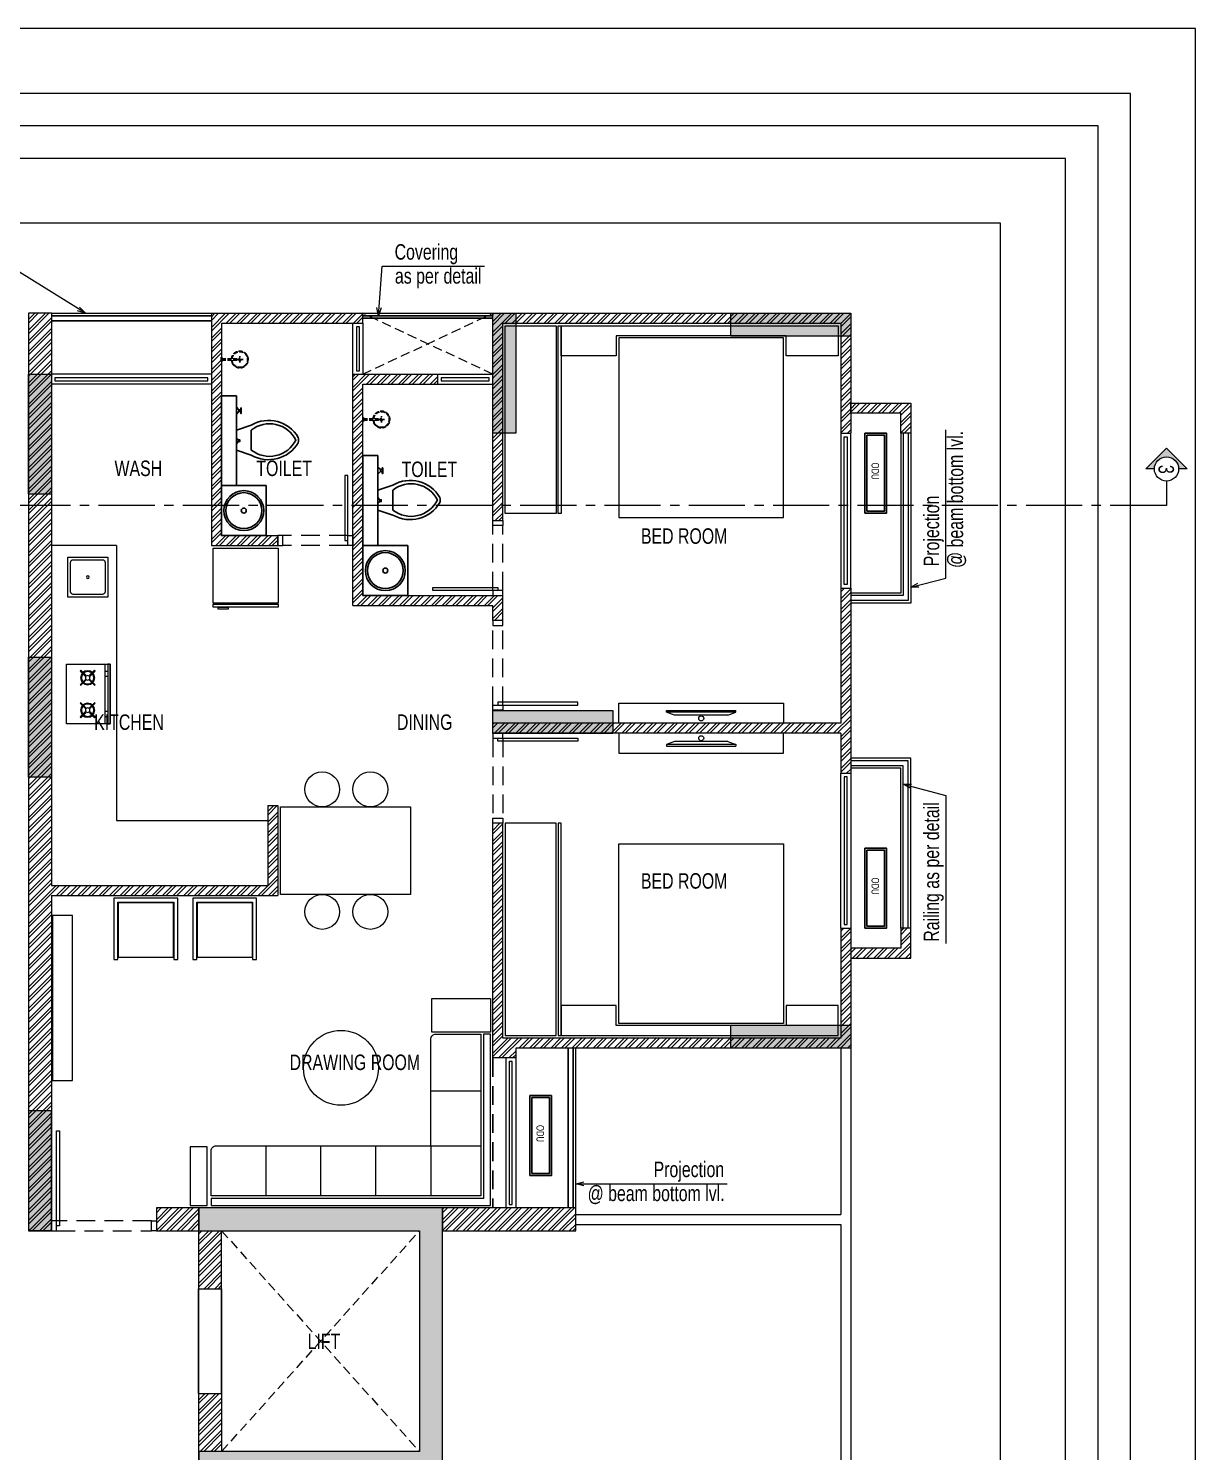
# Model space of a CAD drawing. Header units: inches. Extents: x 822859 to 1009930, y 496782 to 576896.
# Drawn here: x 875783 to 887462, y 551813 to 566054 of the extents above; entities that cross this region are included whole.
import ezdxf
from ezdxf.enums import TextEntityAlignment as Align

# ---------------------------------------------------------------- set-up
doc = ezdxf.new("R2010")
doc.units = ezdxf.units.IN
doc.header["$LTSCALE"] = 750
doc.header["$MEASUREMENT"] = 0
for name, pattern in [('CENTER', [2, 1.25, -0.25, 0.25, -0.25]), ('CENTER2', [1.125, 0.75, -0.125, 0.125, -0.125]), ('HIDDEN', [0.375, 0.25, -0.125]), ('HIDDEN2', [0.1875, 0.125, -0.0625])]:
    doc.linetypes.add(name, pattern=pattern)
for name, color, linetype, lineweight in [('COLUMN', 5, 'Continuous', 13), ('d-fur', 250, 'Continuous', 9), ('DOOR-MSA', 8, 'Continuous', 13), ('DOTTED LINE-MSA', 8, 'HIDDEN2', 13), ('ELE-01-MSA', 8, 'Continuous', 18), ('ELE-03-MSA', 145, 'Continuous', 18), ('ELE-04-MSA', 139, 'Continuous', 15), ('FURNITURE-MSA', 251, 'Continuous', 5), ('SECTION LINE', 14, 'CENTER', 9), ('TEXT DETAIL-MSA', 8, 'Continuous', 13), ('TEXT ROOM NAME-MSA', 8, 'Continuous', 13), ('WALL HATCH-MSA', 251, 'Continuous', 9), ('WALL-MSA', 11, 'Continuous', 18), ('WINDOW-MSA', 8, 'Continuous', 13)]:
    doc.layers.add(name, color=color, linetype=linetype, lineweight=lineweight)
for name, color, linetype in [('ELE-02-MSA', 8, 'Continuous'), ('P.FIXTURE', 8, 'Continuous'), ('R.C.C HATCH-MSA', 250, 'Continuous')]:
    doc.layers.add(name, color=color, linetype=linetype)
doc.styles.add('125', font='swisscl.ttf', dxfattribs={"height": 125})
doc.styles.add('ARIAL', font='ARIALN.TTF', dxfattribs={"height": 360})
doc.styles.add('Arial Narrow', font='swisscl.ttf', dxfattribs={"height": 150})
doc.styles.add('Arial-Reg', font='swisscl.ttf', dxfattribs={"height": 155})
doc.styles.add('MtXpl_Swis721_LtCn_B', font='swisscl.ttf')
doc.dimstyles.new('100 K.T', dxfattribs={"dimtxt": 360, "dimasz": 80, "dimexe": 0.18, "dimexo": 0.0625, "dimgap": 1, "dimtad": 1, "dimdec": 0, "dimzin": 0, "dimdsep": 46, "dimtxsty": 'ARIAL', "dimblk": 'DOT', "dimcen": 0.09, "dimse1": 1, "dimse2": 1, "dimclrd": 50, "dimclrt": 256, "dimadec": 0, "dimazin": 0, "dimtfac": 1, "dimtdec": 0, "dimtofl": 0, "dimtmove": 1, "dimatfit": 0, "dimfxl": 1, "dimtolj": 1, "dimtzin": 0, "dimlwd": -1, "dimarcsym": 0})
pattern_1 = [(45, (36976.4, 0), (-53.0330086, 53.0330086), []), (45, (37011.755, 0), (-53.0330086, 53.0330086), [])]

# ---------------------------------------------------------------- blocks, each defined once
blk = doc.blocks.new('A$C16cd5f5f')
at = {"layer": 'WINDOW-MSA', "ltscale": 5000}
for points in [[(50, 50), (50, 850), (80, 850), (80, 50)], [(0, 0), (50, 0), (50, 100), (0, 100)], [(900, 0), (850, 0), (850, 100), (900, 100)]]:
    blk.add_lwpolyline(points, close=True, dxfattribs=at)
at = {"layer": 'WINDOW-MSA', "linetype": 'HIDDEN', "elevation": 0}
blk.add_lwpolyline([(50, 100), (850, 100)], dxfattribs=at)
at = {"layer": 'WINDOW-MSA', "linetype": 'HIDDEN'}
blk.add_lwpolyline([(50, 0), (850, 0)], dxfattribs=at)
blk = doc.blocks.new('A$Ca69f7aba')
at = {"layer": 'WINDOW-MSA', "ltscale": 5000}
for points in [[(-750, 0), (-700, 0), (-700, -100), (-750, -100)], [(0, 0), (-50, 0), (-50, -100), (0, -100)], [(-50, -50), (-50, -700), (-80, -700), (-80, -50)]]:
    blk.add_lwpolyline(points, close=True, dxfattribs=at)
at = {"layer": 'WINDOW-MSA', "linetype": 'HIDDEN'}
blk.add_lwpolyline([(-50, 0), (-700, 0)], dxfattribs=at)
at = {"layer": 'WINDOW-MSA', "linetype": 'HIDDEN', "elevation": 0}
blk.add_lwpolyline([(-50, -100), (-700, -100)], dxfattribs=at)
blk = doc.blocks.new('A$C0454f6c0')
at = {"layer": 'WINDOW-MSA', "ltscale": 5000}
for points in [[(0, 1050), (0, 1000), (-100, 1000), (-100, 1050)], [(0, 0), (0, 50), (-100, 50), (-100, 0)]]:
    blk.add_lwpolyline(points, close=True, dxfattribs=at)
at = {"layer": 'WINDOW-MSA', "linetype": 'HIDDEN'}
for points in [[(-100, 1000), (-100, 50)], [(0, 50), (0, 1000)]]:
    blk.add_lwpolyline(points, dxfattribs=at)
at = {"layer": 'WINDOW-MSA', "ltscale": 5000, "elevation": 0}
blk.add_lwpolyline([(-50, 50), (-1000, 50), (-1000, 80), (-50, 80)], close=True, dxfattribs=at)
blk = doc.blocks.new('A$Cbea8c011')
at = {"layer": 'ELE-02-MSA', "elevation": 0}
for points in [[(400, -108), (-400, -108), (-400, 108), (400, 108)], [(380, -88), (-380, -88), (-380, 88), (380, 88)]]:
    blk.add_lwpolyline(points, close=True, dxfattribs=at)
at = {"layer": 'TEXT DETAIL-MSA', "style": 'Arial Narrow'}
blk.add_text('ODU', height=75, dxfattribs=at).set_placement((-106, -42, 0))
blk = doc.blocks.new('SHOWE')
at = {"linetype": 'HIDDEN', "ltscale": 0.2}
for p, q in [((3964261, -1171718), (3964261, -1171675)), ((3964261, -1171675), (3964263, -1171675)), ((3964264, -1171676), (3964264, -1171716)), ((3964269, -1171681), (3964269, -1171696)), ((3964269, -1171689), (3964438, -1171689)), ((3964269, -1171712), (3964269, -1171696)), ((3964269, -1171704), (3964438, -1171704)), ((3964479, -1171696), (3964416, -1171696)), ((3964447, -1171665), (3964447, -1171728)), ((3964261, -1171718), (3964263, -1171718))]:
    blk.add_line(p, q, dxfattribs=at)
for radius in [12.5, 10.6]:
    blk.add_circle((3964447, -1171696), radius, dxfattribs=at)
for centre, radius, start, end in [((3964262, -1171676), 1.76, 358.0282, 62.0821), ((3964260, -1171685), 10.1, 28.3436, 64.2104), ((3964447, -1171696), 84.1, 185.2383, 174.7617), ((3964447, -1171696), 81.4, 185.4105, 174.5895), ((3964447, -1171696), 78, 185.6496, 174.3504), ((3964262, -1171716), 1.76, 297.9179, 1.9718), ((3964260, -1171707), 10.1, 295.7896, 331.6564)]:
    blk.add_arc(centre, radius, start, end, dxfattribs=at)
blk = doc.blocks.new('t4tgg34')
for points in [[(375405, -62759), (375391, -62745), (375391, -62738), (375371, -62738), (375371, -62720), (375391, -62720), (375391, -62713), (375405, -62699), (375405, -62635), (375255, -62585, 0.412342), (374785, -62709, 0.132891), (374785, -62761, 0.412336), (375255, -62885), (375405, -62835)], [(375255, -62835, -0.475238), (374809, -62735, -0.475243), (375255, -62635)]]:
    blk.add_lwpolyline(points, format="xyb", close=True)
blk.add_lwpolyline([(375255, -62835), (375255, -62635, 0.475243), (374809, -62735, 0.475238), (375255, -62835, 0.489246)], format="xyb")
blk.add_lwpolyline([(375405, -62635), (375405, -62699), (375391, -62713), (375391, -62720), (375371, -62720), (375371, -62738), (375391, -62738), (375391, -62745), (375405, -62759), (375405, -62699), (375405, -62835)])
blk = doc.blocks.new('9')
at = {"linetype": 'Continuous'}
for p, q in [((709870, -390415), (709870, -390434)), ((709876, -390434), (709870, -390434)), ((709876, -390415), (709876, -390434))]:
    blk.add_line(p, q, dxfattribs=at)
for points in [[(709876, -390396), (709876, -390377), (709870, -390377), (709870, -390396)], [(709895, -390396), (709920, -390370), (709920, -390440), (709895, -390415)]]:
    blk.add_lwpolyline(points, dxfattribs=at)
blk.add_lwpolyline([(709895, -390415), (709870, -390415), (709870, -390396), (709895, -390396)], close=True, dxfattribs=at)
blk = doc.blocks.new('BLOCK-G & H TYPICAL COLOUMN')
at = {"layer": 'R.C.C HATCH-MSA'}
h = blk.add_hatch(color=256, dxfattribs=at)
h.dxf.hatch_style = 1
h.paths.add_polyline_path([(172697.62, -104207.75), (172688.57, -104207.75), (172688.57, -104255), (172697.62, -104255)])
h.paths.add_polyline_path([(172327.12, -104207.75), (172336.18, -104207.75), (172336.18, -104255), (172327.12, -104255)])
h.paths.add_polyline_path([(172819.88, -104207.75), (172819.88, -104216.81), (172867.12, -104216.81), (172867.12, -104207.75)])
h.paths.add_polyline_path([(172204.87, -104207.75), (172204.87, -104216.81), (172157.62, -104216.81), (172157.62, -104207.75)])
h.paths.add_polyline_path([(172561.18, -104240.06), (172552.12, -104240.06), (172552.12, -104287.31), (172561.18, -104287.31)])
h.paths.add_polyline_path([(172463.57, -104240.06), (172472.62, -104240.06), (172472.62, -104287.31), (172463.57, -104287.31)])
h.paths.add_polyline_path([(172177.87, -104422.2), (172177.87, -104431.25), (172130.62, -104431.25), (172130.62, -104422.2)])
h.paths.add_polyline_path([(172894.12, -104422.2), (172894.12, -104431.25), (172846.88, -104431.25), (172846.88, -104422.2)])
h.paths.add_polyline_path([(172336.12, -104486.75), (172336.12, -104495.81), (172288.87, -104495.81), (172288.87, -104486.75)])
h.paths.add_polyline_path([(172202.62, -104543.75), (172202.62, -104552.81), (172155.37, -104552.81), (172155.37, -104543.75)])
h.paths.add_polyline_path([(172822.13, -104543.75), (172822.13, -104552.81), (172869.37, -104552.81), (172869.37, -104543.75)])
h.paths.add_polyline_path([(172516.9, -104495.81), (172507.85, -104495.81), (172507.85, -104448.56), (172516.9, -104448.56)])
h.paths.add_polyline_path([(172697.62, -104104.25), (172688.57, -104104.25), (172688.57, -104057.01), (172697.62, -104057.01)])
h.paths.add_polyline_path([(172327.12, -104104.25), (172336.18, -104104.25), (172336.18, -104057.01), (172327.12, -104057.01)])
h.paths.add_polyline_path([(172819.88, -104104.25), (172819.88, -104095.2), (172867.12, -104095.2), (172867.12, -104104.25)])
h.paths.add_polyline_path([(172204.87, -104104.25), (172204.87, -104095.2), (172157.62, -104095.2), (172157.62, -104104.25)])
h.paths.add_polyline_path([(172561.18, -104071.94), (172552.12, -104071.94), (172552.12, -104024.7), (172561.18, -104024.7)])
h.paths.add_polyline_path([(172463.57, -104071.94), (172472.62, -104071.94), (172472.62, -104024.7), (172463.57, -104024.7)])
h.paths.add_polyline_path([(172177.87, -103889.81), (172177.87, -103880.75), (172130.62, -103880.75), (172130.62, -103889.81)])
h.paths.add_polyline_path([(172894.12, -103889.81), (172894.12, -103880.75), (172846.88, -103880.75), (172846.88, -103889.81)])
h.paths.add_polyline_path([(172336.12, -103825.25), (172336.12, -103816.2), (172288.87, -103816.2), (172288.87, -103825.25)])
h.paths.add_polyline_path([(172202.62, -103768.25), (172202.62, -103759.2), (172155.37, -103759.2), (172155.37, -103768.25)])
h.paths.add_polyline_path([(172822.13, -103768.25), (172822.13, -103759.2), (172869.37, -103759.2), (172869.37, -103768.25)])
h.paths.add_polyline_path([(172516.9, -103816.2), (172507.85, -103816.2), (172507.85, -103863.44), (172516.9, -103863.44)])
h.paths.add_polyline_path([(172548.37, -103699.31), (172548.37, -103690.25), (172595.62, -103690.25), (172595.62, -103699.31)])
h.paths.add_polyline_path([(172476.37, -103699.31), (172476.37, -103690.25), (172429.13, -103690.25), (172429.13, -103699.31)])
h.paths.add_polyline_path([(172726.82, -103612.31), (172726.82, -103603.25), (172774.06, -103603.25), (172774.06, -103612.31)])
h.paths.add_polyline_path([(172297.93, -103612.31), (172297.93, -103603.25), (172250.69, -103603.25), (172250.69, -103612.31)])
h.paths.add_polyline_path([(172920.37, -103523.81), (172920.37, -103514.75), (172857.56, -103514.75), (172857.56, -103523.81)])
h.paths.add_polyline_path([(172104.37, -103523.81), (172104.37, -103514.75), (172167.19, -103514.75), (172167.19, -103523.81)])
h.paths.add_polyline_path([(172476.37, -103492.94), (172467.32, -103492.94), (172467.32, -103445.7), (172476.37, -103445.7)])
h.paths.add_polyline_path([(172548.37, -103492.94), (172557.43, -103492.94), (172557.43, -103445.7), (172548.37, -103445.7)])
h.paths.add_polyline_path([(172663.43, -103454.75), (172759.5, -103454.75), (172759.5, -103349.7), (172663.43, -103349.7), (172663.43, -103358.75), (172750.44, -103358.75), (172750.44, -103445.7), (172663.43, -103445.7)])
h.paths.add_polyline_path([(172361.32, -103454.75), (172265.25, -103454.75), (172265.25, -103349.7), (172361.32, -103349.7), (172361.32, -103358.75), (172274.31, -103358.75), (172274.31, -103445.7), (172361.32, -103445.7)])
h.paths.add_polyline_path([(172428.37, -103358.75), (172419.32, -103358.75), (172419.32, -103311.51), (172428.37, -103311.51)])
h.paths.add_polyline_path([(172428.37, -103132.74), (172419.32, -103132.74), (172419.32, -103179.99), (172428.37, -103179.99)])
h.paths.add_polyline_path([(172151.62, -103286.75), (172151.62, -103277.7), (172104.37, -103277.7), (172104.37, -103286.75)])
h.paths.add_polyline_path([(172245.43, -103162.74), (172245.43, -103153.68), (172198.19, -103153.68), (172198.19, -103162.74)])
h.paths.add_polyline_path([(172428.37, -103021.25), (172419.32, -103021.25), (172419.32, -103068.5), (172428.37, -103068.5)])
h.paths.add_polyline_path([(172245.43, -102997.25), (172236.37, -102997.25), (172236.37, -103044.5), (172245.43, -103044.5)])
h.paths.add_polyline_path([(172104.37, -102997.25), (172104.37, -103006.31), (172151.62, -103006.31), (172151.62, -102997.25)])
h.paths.add_polyline_path([(172596.37, -103358.75), (172605.43, -103358.75), (172605.43, -103311.51), (172596.37, -103311.51)])
h.paths.add_polyline_path([(172596.37, -103132.74), (172605.43, -103132.74), (172605.43, -103179.99), (172596.37, -103179.99)])
h.paths.add_polyline_path([(172873.13, -103286.75), (172873.13, -103277.7), (172920.37, -103277.7), (172920.37, -103286.75)])
h.paths.add_polyline_path([(172779.32, -103162.74), (172779.32, -103153.68), (172826.56, -103153.68), (172826.56, -103162.74)])
h.paths.add_polyline_path([(172596.37, -103021.25), (172605.43, -103021.25), (172605.43, -103068.5), (172596.37, -103068.5)])
h.paths.add_polyline_path([(172779.32, -102997.25), (172788.37, -102997.25), (172788.37, -103044.5), (172779.32, -103044.5)])
h.paths.add_polyline_path([(172920.37, -102997.25), (172920.37, -103006.31), (172873.13, -103006.31), (172873.13, -102997.25)])
h.paths.add_polyline_path([(172548.37, -104612.7), (172548.37, -104621.75), (172595.62, -104621.75), (172595.62, -104612.7)])
h.paths.add_polyline_path([(172476.37, -104612.7), (172476.37, -104621.75), (172429.13, -104621.75), (172429.13, -104612.7)])
h.paths.add_polyline_path([(172297.93, -104699.7), (172297.93, -104708.75), (172250.69, -104708.75), (172250.69, -104699.7)])
h.paths.add_polyline_path([(172104.37, -104788.2), (172104.37, -104797.25), (172167.19, -104797.25), (172167.19, -104788.2)])
h.paths.add_polyline_path([(172726.82, -104699.7), (172726.82, -104708.75), (172774.06, -104708.75), (172774.06, -104699.7)])
h.paths.add_polyline_path([(172920.37, -104788.2), (172920.37, -104797.25), (172857.56, -104797.25), (172857.56, -104788.2)])
h.paths.add_polyline_path([(172476.37, -104819.06), (172467.32, -104819.06), (172467.32, -104866.31), (172476.37, -104866.31)])
h.paths.add_polyline_path([(172548.37, -104819.06), (172557.43, -104819.06), (172557.43, -104866.31), (172548.37, -104866.31)])
h.paths.add_polyline_path([(172663.43, -104857.25), (172759.5, -104857.25), (172759.5, -104962.31), (172663.43, -104962.31), (172663.43, -104953.25), (172750.44, -104953.25), (172750.44, -104866.31), (172663.43, -104866.31)])
h.paths.add_polyline_path([(172361.32, -104857.25), (172265.25, -104857.25), (172265.25, -104962.31), (172361.32, -104962.31), (172361.32, -104953.25), (172274.31, -104953.25), (172274.31, -104866.31), (172361.32, -104866.31)])
h.paths.add_polyline_path([(172428.37, -104953.25), (172419.32, -104953.25), (172419.32, -105000.5), (172428.37, -105000.5)])
h.paths.add_polyline_path([(172428.37, -105178.31), (172419.32, -105178.31), (172419.32, -105131.06), (172428.37, -105131.06)])
h.paths.add_polyline_path([(172151.62, -105025.25), (172151.62, -105034.31), (172104.37, -105034.31), (172104.37, -105025.25)])
h.paths.add_polyline_path([(172245.43, -105072.5), (172236.37, -105072.5), (172236.37, -105025.25), (172245.43, -105025.25)])
h.paths.add_polyline_path([(172428.37, -105290.75), (172419.32, -105290.75), (172419.32, -105243.51), (172428.37, -105243.51)])
h.paths.add_polyline_path([(172245.43, -105314.75), (172236.37, -105314.75), (172236.37, -105267.51), (172245.43, -105267.51)])
h.paths.add_polyline_path([(172104.37, -105277.35), (172113.43, -105277.35), (172113.43, -105314.75), (172104.37, -105314.75)])
h.paths.add_polyline_path([(172596.37, -104953.25), (172605.43, -104953.25), (172605.43, -105000.5), (172596.37, -105000.5)])
h.paths.add_polyline_path([(172596.37, -105178.31), (172605.43, -105178.31), (172605.43, -105131.06), (172596.37, -105131.06)])
h.paths.add_polyline_path([(172873.13, -105025.25), (172873.13, -105034.31), (172920.37, -105034.31), (172920.37, -105025.25)])
h.paths.add_polyline_path([(172788.37, -105025.25), (172779.32, -105025.25), (172779.32, -105072.5), (172788.37, -105072.5)])
h.paths.add_polyline_path([(172596.37, -105290.75), (172605.43, -105290.75), (172605.43, -105243.51), (172596.37, -105243.51)])
h.paths.add_polyline_path([(172779.32, -105314.75), (172788.37, -105314.75), (172788.37, -105267.51), (172779.32, -105267.51)])
h.paths.add_polyline_path([(172911.32, -105314.75), (172920.37, -105314.75), (172920.37, -105277.35), (172911.32, -105277.35)])
h.paths.add_polyline_path([(172688.63, -104486.75), (172688.63, -104495.81), (172735.87, -104495.81), (172735.87, -104486.75)])
h.paths.add_polyline_path([(172688.63, -103825.25), (172688.63, -103816.2), (172735.87, -103816.2), (172735.87, -103825.25)])
at = {"layer": 'COLUMN'}
for points in [[(172779.32, -102997.25), (172788.37, -102997.25), (172788.37, -103044.5), (172779.32, -103044.5)], [(172920.37, -102997.25), (172920.37, -103006.31), (172873.13, -103006.31), (172873.13, -102997.25)], [(172596.37, -103021.25), (172605.43, -103021.25), (172605.43, -103068.5), (172596.37, -103068.5)], [(172596.37, -103132.74), (172605.43, -103132.74), (172605.43, -103179.99), (172596.37, -103179.99)], [(172779.32, -103162.74), (172779.32, -103153.68), (172826.56, -103153.68), (172826.56, -103162.74)], [(172873.13, -103286.75), (172873.13, -103277.7), (172920.37, -103277.7), (172920.37, -103286.75)], [(172596.37, -103358.75), (172605.43, -103358.75), (172605.43, -103311.51), (172596.37, -103311.51)], [(172663.43, -103454.75), (172759.5, -103454.75), (172759.5, -103349.7), (172663.43, -103349.7), (172663.43, -103358.75), (172750.44, -103358.75), (172750.44, -103445.7), (172663.43, -103445.7)]]:
    blk.add_lwpolyline(points, close=True, dxfattribs=at)
blk = doc.blocks.new('_Dot')
at = {"linetype": 'ByBlock', "lineweight": -2}
blk.add_line((-0.5, 0), (-1, 0), dxfattribs=at)
at = {"linetype": 'ByBlock', "const_width": 0.5}
blk.add_lwpolyline([(-0.25, 0, 1), (0.25, 0, 1)], format="xyb", close=True, dxfattribs=at)
blk = doc.blocks.new('G$C7997B730')
at = {"layer": 'FURNITURE-MSA'}
for p, q in [((36, 1325, 0), (0, 1325, 0)), ((0, 1325, 0), (0, 0, 0)), ((36, 1325, 0), (0, 1325, 0)), ((93, 1169, 0), (36, 1325, 0)), ((36, 0, 0), (36, 1325, 0)), ((93, 1169, 0), (36, 1325, 0)), ((93, 156, 0), (93, 1169, 0)), ((36, 0, 0), (0, 0, 0)), ((93, 156, 0), (36, 0, 0))]:
    blk.add_line(p, q, dxfattribs=at)
blk = doc.blocks.new('G$CA9DB4A96')
at = {"layer": 'FURNITURE-MSA'}
for points in [[(550, 0), (550, 650), (0, 650), (0, 0)], [(560, 0), (590, 0), (590, 650), (560, 650)], [(590, 500), (610, 500), (610, 600), (590, 600)]]:
    blk.add_lwpolyline(points, close=True, dxfattribs=at)
blk = doc.blocks.new('STUV')
at = {"layer": 'FURNITURE-MSA'}
for p, q in [((169, 0, 0), (169, -600, 0)), ((-81, -70), (-75, -63)), ((-31, -120), (-81, -70)), ((-75, -63), (-25, -113)), ((-25, -113), (-31, -120)), ((12, -113), (62, -63)), ((18, -120), (12, -113)), ((68, -70), (18, -120)), ((62, -63), (68, -70)), ((169, -76, 0), (194, -76, 0)), ((194, -126, 0), (169, -126, 0)), ((-81, -207), (-31, -157)), ((-75, -213), (-81, -207)), ((-25, -163), (-75, -213)), ((-31, -157), (-25, -163)), ((12, -163), (18, -157)), ((62, -213), (12, -163)), ((18, -157), (68, -207)), ((68, -207), (62, -213)), ((-81, -393), (-75, -387)), ((-31, -443), (-81, -393)), ((-75, -387), (-25, -437)), ((12, -437), (62, -387)), ((68, -393), (18, -443)), ((62, -387), (68, -393)), ((-81, -530), (-31, -480)), ((-75, -537), (-81, -530)), ((-25, -487), (-75, -537)), ((-25, -437), (-31, -443)), ((-31, -480), (-25, -487)), ((18, -443), (12, -437)), ((12, -487), (18, -480)), ((62, -537), (12, -487)), ((18, -480), (68, -530)), ((68, -530), (62, -537)), ((194, -474, 0), (169, -474, 0)), ((194, -524, 0), (169, -524, 0))]:
    blk.add_line(p, q, dxfattribs=at)
for points in [[(-219, -600), (219, -600), (219, 0), (-219, 0)], [(219, -600), (194, -600), (194, 0), (219, 0)]]:
    blk.add_lwpolyline(points, close=True, dxfattribs=at)
for centre, radius in [((-7, -138), 70.6), ((-7, -138), 61.8), ((-7, -138), 22.1), ((-7, -462), 70.6), ((-7, -462), 61.8), ((-7, -462), 22.1)]:
    blk.add_circle(centre, radius, dxfattribs=at)
blk = doc.blocks.new('G$C1887B0AA')
at = {"layer": 'FURNITURE-MSA'}
blk.add_lwpolyline([(0, 0), (300, 0), (300, 300), (0, 300)], close=True, dxfattribs=at)
blk.add_lwpolyline([(40, 20), (260, 20, 0.414214), (280, 40), (280, 260, 0.414214), (260, 280), (40, 280, 0.414214), (20, 260), (20, 40, 0.414214)], format="xyb", close=True, dxfattribs=at)
blk.add_circle((150, 150), 10, dxfattribs=at)
blk = doc.blocks.new('A$Caebde61c')
at = {"layer": 'FURNITURE-MSA'}
for p, q in [((13377, -2325), (13377, -5077)), ((13377, -5077), (14894, -5077)), ((16524, -7781, 0), (17024, -7781, 0)), ((14874, -8832), (14874, -8332)), ((15424, -8832), (15424, -8332)), ((15974, -8832), (15974, -8332)), ((16524, -8332, 0), (16524, -8832, 0)), ((16524, -8332, 0), (17024, -8332, 0))]:
    blk.add_line(p, q, dxfattribs=at)
for points in [[(17269, -2005), (17269, -125), (17779, -125), (17779, -2005)], [(17799, -2005), (17799, -125), (17829, -125), (17829, -2005)], [(20079, -225), (18379, -225), (18379, -425), (17829, -425), (17829, -125), (20601, -125), (20601, -425), (20079, -425)], [(18404, -245), (18404, -2045), (20054, -2045), (20054, -245)], [(20054, -3903), (20054, -4103), (18404, -4103), (18404, -3903)], [(20054, -4403), (20054, -4203), (18404, -4203), (18404, -4403)], [(16319, -5815), (15019, -5815), (15019, -4940), (16319, -4940)], [(17269, -5103), (17269, -7228), (17779, -7228), (17779, -5103)], [(17799, -5103), (17799, -7228), (17829, -7228), (17829, -5103)], [(18404, -7108), (18404, -5308), (20054, -5308), (20054, -7108)], [(12936, -6027), (12736, -6027), (12736, -7677), (12936, -7677)], [(16534, -7193), (16534, -6857), (17119, -6857), (17119, -7193)], [(20079, -7128), (18379, -7128), (18379, -6928), (17829, -6928), (17829, -7228), (20601, -7228), (20601, -6928), (20079, -6928)], [(17119, -7213), (17049, -7213), (17049, -8857), (14324, -8857), (14324, -8927), (17119, -8927)], [(14284, -8342), (14114, -8342), (14114, -8927), (14284, -8927)]]:
    blk.add_lwpolyline(points, close=True, dxfattribs=at)
blk.add_lwpolyline([(13377, -2325), (12727, -2325)], dxfattribs=at)
blk.add_lwpolyline([(17024, -8832), (14324, -8832), (14324, -8382, -0.414214), (14374, -8332), (16524, -8332), (16524, -7263, -0.414214), (16574, -7213), (17024, -7213), (17024, -8832)], format="xyb", dxfattribs=at)
for centre, radius in [((19229, -4054, 0), 25), ((19229, -4252, 0), 25), ((15436, -4765), 175), ((15919, -4765), 175), ((15436, -5990), 175), ((15919, -5990), 175), ((15624, -7551, 0), 375)]:
    blk.add_circle(centre, radius, dxfattribs=at)
at = {"layer": 'FURNITURE-MSA', "xscale": -1}
for name, p, rotation in [('G$CA9DB4A96', (14994, -2350), 89.99999999999993), ('STUV', (13096, -4110), 180)]:
    blk.add_blockref(name, p, dxfattribs=dict(at, rotation=rotation))
at = {"layer": 'FURNITURE-MSA'}
for name, p, xscale, yscale, zscale, rotation in [('G$C1887B0AA', (12891, -2840), -1.333333333333334, 1.333333333333334, 1.333333333333334, 270), ('G$C7997B730', (19576, -3974, 0), -0.5248800000000006, 0.5248800000000006, 0.5248800000000005, 89.99999999999993), ('G$C7997B730', (19576, -4333, 0), 0.5248800000000006, 0.5248800000000006, 0.5248800000000006, 89.99999999999997)]:
    blk.add_blockref(name, p, dxfattribs=dict(at, xscale=xscale, yscale=yscale, zscale=zscale, rotation=rotation))
blk = doc.blocks.new('section sym.')
h = blk.add_hatch(color=256)
h.dxf.hatch_style = 1
h.paths.add_polyline_path([(-240, 90), (-240, 153), (-393, 0), (-240, -153), (-240, -90, -0.414214), (-330, 0, -0.414214)])
at = {"layer": 'SECTION LINE', "linetype": 'Continuous'}
blk.add_line((-150, 0), (0, 0), dxfattribs=at)
blk.add_lwpolyline([(-240, -90), (-240, -153), (-393, 0), (-240, 153), (-240, 90)], dxfattribs=at)
blk.add_circle((-240, 0), 90, dxfattribs=at)
blk = doc.blocks.new('A$C37e82350')
at = {"layer": 'SECTION LINE', "linetype": 'CENTER2'}
blk.add_lwpolyline([(1868, 15657), (1925, 15657), (1925, -11420), (1881, -11420)], dxfattribs=at)
at = {"layer": 'SECTION LINE', "xscale": 1.347826086956522, "yscale": 1.347826086956522, "zscale": 1.347826086956522}
blk.add_blockref('section sym.', (1881, 15657), dxfattribs=at)
at = {"layer": 'SECTION LINE', "style": '125'}
blk.add_text('3', height=155, dxfattribs=at).set_placement((1562, 15654), align=Align.MIDDLE)

msp = doc.modelspace()

# ---------------------------------------------------------------- hatches: boundary and pattern name
at = {"layer": 'WALL HATCH-MSA'}
h = msp.add_hatch(dxfattribs=at)
h.set_pattern_fill('ANSI32', color=256, scale=200)
h.set_pattern_definition(pattern_1)
h.paths.add_polyline_path([(876013, 563204), (875783, 563204), (875783, 554022), (876013, 554022), (876013, 557377), (878279, 557377), (878279, 558277), (878179, 558277), (878179, 557477), (876013, 557477)])
h = msp.add_hatch(dxfattribs=at)
h.set_pattern_fill('ANSI32', color=256, scale=200)
h.set_pattern_definition(pattern_1)
h.paths.add_polyline_path([(879129, 563204), (877613, 563204), (877613, 560879), (878279, 560879), (878279, 560979), (877713, 560979), (877713, 563104), (879129, 563104)])
h = msp.add_hatch(dxfattribs=at)
h.set_pattern_fill('ANSI32', color=256, scale=200)
h.set_pattern_definition(pattern_1)
h.paths.add_polyline_path([(884012, 563204), (880429, 563204), (880429, 561129), (880529, 561129), (880529, 563104), (883912, 563104), (883912, 562004), (884012, 562004)])
h = msp.add_hatch(dxfattribs=at)
h.set_pattern_fill('ANSI32', color=256, scale=200)
h.set_pattern_definition(pattern_1)
h.paths.add_polyline_path([(879029, 562594), (879029, 560279), (880429, 560279), (880429, 560131), (880529, 560131), (880529, 560379), (879129, 560379), (879129, 562494), (879879, 562494), (879879, 562594)])
h = msp.add_hatch(dxfattribs=at)
h.set_pattern_fill('ANSI32', color=256, scale=200)
h.set_pattern_definition(pattern_1)
h.paths.add_polyline_path([(884012, 562304), (884012, 562204), (884512, 562204), (884512, 562004), (884612, 562004), (884612, 562304)])
h = msp.add_hatch(dxfattribs=at)
h.set_pattern_fill('ANSI32', color=256, scale=200)
h.set_pattern_definition(pattern_1)
h.paths.add_polyline_path([(884012, 560454), (883912, 560454), (883912, 559101), (880429, 559101), (880429, 559001), (883912, 559001), (883912, 558601), (884012, 558601)])
h = msp.add_hatch(dxfattribs=at)
h.set_pattern_fill('ANSI32', color=256, scale=200)
h.set_pattern_definition(pattern_1)
h.paths.add_polyline_path([(880529, 555951), (880529, 558101), (880429, 558101), (880429, 555752), (880659, 555752), (880659, 555851), (884012, 555851), (884012, 557051), (883912, 557051), (883912, 555951)])
h = msp.add_hatch(dxfattribs=at)
h.set_pattern_fill('ANSI32', color=256, scale=200)
h.set_pattern_definition(pattern_1)
h.paths.add_polyline_path([(884612, 556751), (884612, 557051), (884512, 557051), (884512, 556851), (884012, 556851), (884012, 556751)])
h = msp.add_hatch(dxfattribs=at)
h.set_pattern_fill('ANSI32', color=256, scale=200)
h.set_pattern_definition(pattern_1)
h.paths.add_polyline_path([(877486, 554022), (877486, 554252), (877063, 554252), (877063, 554022)])
h = msp.add_hatch(dxfattribs=at)
h.set_pattern_fill('ANSI32', color=256, scale=200)
h.set_pattern_definition(pattern_1)
h.paths.add_polyline_path([(881259, 554022), (881259, 554252), (879926, 554252), (879926, 554022)])
h = msp.add_hatch(dxfattribs=at)
h.set_pattern_fill('ANSI32', color=256, scale=200)
h.set_pattern_definition(pattern_1)
h.paths.add_polyline_path([(877716, 553443), (877716, 554022), (877486, 554022), (877486, 553443)])
h = msp.add_hatch(dxfattribs=at)
h.set_pattern_fill('ANSI32', color=256, scale=200)
h.set_pattern_definition(pattern_1)
h.paths.add_polyline_path([(877486, 551813), (877716, 551813), (877716, 552393), (877486, 552393)])

# ---------------------------------------------------------------- linework, layer by layer
at = {"layer": 'd-fur', "ltscale": 100}
for points in [[(876638, 556736), (876678, 556736), (876678, 557312), (877237, 557312), (877237, 556736), (877277, 556736), (877277, 557352), (876638, 557352)], [(877231, 556756), (876684, 556756), (876684, 557306), (877231, 557306)], [(877427, 556736), (877467, 556736), (877467, 557312), (878026, 557312), (878026, 556736), (878066, 556736), (878066, 557352), (877427, 557352)], [(878020, 556756), (877473, 556756), (877473, 557306), (878020, 557306)]]:
    msp.add_lwpolyline(points, close=True, dxfattribs=at)
at = {"layer": 'Defpoints', "color": 1, "lineweight": 0}
for points in [[(887462, 566054), (859836, 566054), (859836, 501489), (887462, 501489)], [(886812, 565404), (860486, 565404), (860486, 502139), (886812, 502139)], [(886487, 565079), (860811, 565079), (860811, 502464), (886487, 502464)], [(886162, 564754), (861136, 564754), (861136, 502789), (886162, 502789)], [(885512, 564104), (861786, 564104), (861786, 503439), (885512, 503439)]]:
    msp.add_lwpolyline(points, close=True, dxfattribs=at)
at = {"layer": 'DOTTED LINE-MSA'}
for p, q in [((879129, 562594), (880429, 563204)), ((880429, 562594), (879129, 563204)), ((877716, 554022), (879696, 551813)), ((877716, 551813), (879696, 554022))]:
    msp.add_line(p, q, dxfattribs=at)
at = {"layer": 'ELE-01-MSA', "lineweight": 0}
for p, q in [((884537, 562004), (884537, 560379)), ((884587, 562004), (884587, 560329)), ((884537, 560379), (884012, 560379)), ((884587, 560329), (884012, 560329)), ((884587, 558726), (884012, 558726)), ((884537, 558676), (884012, 558676)), ((884537, 557051), (884537, 558676)), ((884587, 557051), (884587, 558726))]:
    msp.add_line(p, q, dxfattribs=at)
at = {"layer": 'ELE-02-MSA'}
for p, q in [((876013, 563179), (877613, 563179)), ((876013, 563129), (877613, 563129)), ((879129, 563179), (880429, 563179)), ((879129, 563154), (880429, 563154)), ((881184, 554252), (881184, 555851)), ((881234, 554252), (881234, 555851)), ((877486, 552393), (877486, 553443)), ((877716, 553443), (877716, 552393))]:
    msp.add_line(p, q, dxfattribs=at)
at = {"layer": 'ELE-02-MSA', "linetype": 'HIDDEN'}
msp.add_line((880429, 555752), (880429, 554252), dxfattribs=at)
at = {"layer": 'ELE-03-MSA', "lineweight": 0}
for p, q in [((884512, 562004), (884512, 560404)), ((884612, 562004), (884612, 560304)), ((884512, 560404), (884012, 560404)), ((884612, 560304), (884012, 560304)), ((884612, 558751), (884012, 558751)), ((884612, 557051), (884612, 558751)), ((884512, 558651), (884012, 558651)), ((884512, 557051), (884512, 558651))]:
    msp.add_line(p, q, dxfattribs=at)
at = {"layer": 'ELE-03-MSA'}
for p, q in [((883912, 555851), (883912, 554187)), ((884012, 555851), (884012, 550059)), ((881259, 554187), (883912, 554187)), ((881259, 554087), (883912, 554087)), ((883912, 554087), (883912, 550059))]:
    msp.add_line(p, q, dxfattribs=at)
at = {"layer": 'ELE-04-MSA'}
for p, q in [((876013, 563204), (877613, 563204)), ((879129, 563204), (880429, 563204)), ((881259, 554252), (881259, 555851))]:
    msp.add_line(p, q, dxfattribs=at)
at = {"layer": 'P.FIXTURE'}
for points in [[(877863, 562379), (877863, 561479), (877713, 561479), (877713, 562379)], [(879279, 561779), (879279, 560879), (879129, 560879), (879129, 561779)], [(878163, 561479), (877713, 561479), (877713, 560979), (878163, 560979)], [(879579, 560879), (879129, 560879), (879129, 560379), (879579, 560379)]]:
    msp.add_lwpolyline(points, close=True, dxfattribs=at)
for centre, radius in [((877938, 561229), 200), ((877938, 561229), 180), ((877938, 561229), 25), ((879354, 560629), 200), ((879354, 560629), 180), ((879354, 560629), 25)]:
    msp.add_circle(centre, radius, dxfattribs=at)
at = {"layer": 'WALL-MSA'}
for p, q in [((875783, 563204), (875783, 554022)), ((876013, 563204), (875783, 563204)), ((876013, 563204), (876013, 557477)), ((877613, 563204), (879129, 563204)), ((877613, 563204), (877613, 560879)), ((877713, 563104), (879129, 563104)), ((877713, 563104), (877713, 560979)), ((879129, 563104), (879129, 563204)), ((880429, 563204), (884012, 563204)), ((880429, 561129, 0), (880429, 563204)), ((880529, 563104), (883912, 563104)), ((880529, 561129, 0), (880529, 563104)), ((879029, 562594), (879879, 562594)), ((879029, 560279), (879029, 562594)), ((879879, 562494), (879879, 562594)), ((879129, 562494), (879879, 562494)), ((879129, 560379), (879129, 562494)), ((880429, 561129, 0), (880529, 561129, 0)), ((877713, 560979), (878279, 560979)), ((878279, 560879), (878279, 560979)), ((877613, 560879), (878279, 560879)), ((879129, 560379), (880529, 560379)), ((880529, 560131, 0), (880529, 560379)), ((879029, 560279), (880429, 560279)), ((880429, 560131, 0), (880429, 560279)), ((880529, 560131, 0), (880429, 560131, 0)), ((883912, 559101), (880429, 559101)), ((880429, 559001), (880429, 559101)), ((883912, 559001), (880429, 559001)), ((878179, 558277), (878279, 558277)), ((878179, 558277), (878179, 557477)), ((878279, 558277), (878279, 557377)), ((880529, 558101), (880429, 558101)), ((880429, 555752), (880429, 558101)), ((880529, 555951), (880529, 558101)), ((876013, 557477), (878179, 557477)), ((876013, 557377), (876013, 554022)), ((876013, 557377), (878279, 557377)), ((883912, 555951), (880529, 555951)), ((884012, 555851), (880659, 555851)), ((876013, 554022), (875783, 554022)), ((877486, 552393), (877486, 551713))]:
    msp.add_line(p, q, dxfattribs=at)
at = {"layer": 'WALL-MSA', "linetype": 'ByBlock'}
for p, q in [((883912, 563104), (883912, 562004)), ((884012, 563204), (884012, 562004)), ((883912, 562004), (884012, 562004)), ((883912, 560454), (883912, 559101)), ((883912, 560454), (884012, 560454)), ((884012, 560454), (884012, 558601)), ((883912, 559001), (883912, 558601)), ((883912, 558601), (884012, 558601)), ((883912, 557051), (883912, 555951)), ((883912, 557051), (884012, 557051)), ((884012, 557051), (884012, 555851)), ((880659, 555851), (880659, 555752)), ((880659, 555752), (880429, 555752))]:
    msp.add_line(p, q, dxfattribs=at)
for points in [[(884612, 562304), (884612, 562004), (884512, 562004), (884512, 562204), (884012, 562204), (884012, 562304)], [(884612, 556751), (884612, 557051), (884512, 557051), (884512, 556851), (884012, 556851), (884012, 556751)]]:
    msp.add_lwpolyline(points, close=True, dxfattribs=at)
at = {"layer": 'WALL-MSA'}
for points in [[(877486, 554252), (877063, 554252), (877063, 554022), (877716, 554022)], [(877486, 554252), (877486, 553443), (877716, 553443), (877716, 554022)], [(877486, 552393), (877716, 552393), (877716, 551813), (877486, 551813)]]:
    msp.add_lwpolyline(points, dxfattribs=at)
msp.add_lwpolyline([(881259, 554252), (879926, 554252), (879926, 554022), (881259, 554022)], close=True, dxfattribs=at)
at = {"layer": 'WINDOW-MSA'}
for p, q in [((879029, 562594), (879029, 563104)), ((879129, 563104), (879129, 562594)), ((877613, 562594), (876013, 562594)), ((877613, 562594), (877613, 562494)), ((879879, 562594), (880429, 562594)), ((877613, 562494), (876013, 562494)), ((879879, 562494), (880429, 562494)), ((883912, 562004), (883912, 560454)), ((884012, 560454), (884012, 562004)), ((883912, 557051), (883912, 558601)), ((884012, 558601), (884012, 557051)), ((880559, 555752), (880559, 554252)), ((880659, 555752), (880659, 554252))]:
    msp.add_line(p, q, dxfattribs=at)
for points in [[(879094, 562629), (879094, 563069), (879064, 563069), (879064, 562629)], [(877578, 562529), (877578, 562559), (876048, 562559), (876048, 562529)], [(880394, 562529), (880394, 562559), (879914, 562559), (879914, 562529)], [(883947, 560489), (883947, 561969), (883977, 561969), (883977, 560489)], [(883947, 558566), (883947, 557086), (883977, 557086), (883977, 558566)], [(880624, 554287), (880624, 555717), (880594, 555717), (880594, 554287)]]:
    msp.add_lwpolyline(points, close=True, dxfattribs=at)

# ---------------------------------------------------------------- block references
at = {"color": 2, "rotation": 270}
msp.add_blockref('A$C37e82350', (871515, 563204), dxfattribs=at)
at = {"rotation": 270}
for p in [(884262, 561604, 0), (884262, 557451, 0), (880909, 554975)]:
    msp.add_blockref('A$Cbea8c011', p, dxfattribs=at)
at = {"layer": 'COLUMN', "xscale": 25.4, "yscale": 25.4, "zscale": 25.4}
msp.add_blockref('BLOCK-G & H TYPICAL COLOUMN', (-3508165, 3179334), dxfattribs=at)
at = {"layer": 'DOOR-MSA', "xscale": -1, "rotation": 180}
msp.add_blockref('A$Ca69f7aba', (879029, 560879, 0), dxfattribs=at)
at = {"layer": 'DOOR-MSA', "rotation": 270}
for name, p in [('A$Ca69f7aba', (880529, 560379)), ('A$C16cd5f5f', (880429, 559001, 0))]:
    msp.add_blockref(name, p, dxfattribs=at)
at = {"layer": 'DOOR-MSA', "extrusion": (-2.86986e-42, -1.29247e-26, -1), "zscale": -1.000000000000001, "rotation": 90.00000000000001}
msp.add_blockref('A$C16cd5f5f', (-880429, 559231, 0), dxfattribs=at)
at = {"layer": 'DOOR-MSA', "extrusion": (1.86541e-41, 1.29247e-26, -1), "xscale": -1, "zscale": -1, "rotation": 90}
msp.add_blockref('A$C0454f6c0', (-876013, 554022, 0), dxfattribs=at)
at = {"layer": 'FURNITURE-MSA'}
msp.add_blockref('A$Caebde61c', (863286, 563204), dxfattribs=at)
at = {"layer": 'P.FIXTURE', "lineweight": 30, "xscale": -1, "rotation": 180}
for p in [(-3086549, -608955), (-3085132, -609555)]:
    msp.add_blockref('SHOWE', p, dxfattribs=at)
at = {"layer": 'P.FIXTURE', "color": 1, "rotation": 180}
for p in [(1587783, 171824, 0), (1589200, 171224, 0)]:
    msp.add_blockref('9', p, dxfattribs=at)
at = {"layer": 'P.FIXTURE', "rotation": 180}
for p in [(1253268, 499200, 0), (1254685, 498600, 0)]:
    msp.add_blockref('t4tgg34', p, dxfattribs=at)

# ---------------------------------------------------------------- texts
at = {"layer": 'TEXT DETAIL-MSA', "style": '125'}
for s, p in [('Covering ', (879787, 563818)), ('as per detail', (879883, 563578)), ('Projection', (882392, 554637)), ('@ beam bottom lvl.', (882064, 554397))]:
    msp.add_text(s, height=155, dxfattribs=at).set_placement(p, align=Align.MIDDLE_CENTER)
for s, p in [('@ beam bottom lvl.', (885059, 561341)), ('Projection', (884819, 561025)), ('Railing as per detail', (884819, 557613))]:
    msp.add_text(s, height=155, rotation=90, dxfattribs=at).set_placement(p, align=Align.MIDDLE_CENTER)
at = {"layer": 'TEXT ROOM NAME-MSA', "lineweight": 0}
for s, style, p in [('WASH', 'MtXpl_Swis721_LtCn_B', (876644, 561575)), ('TOILET', 'MtXpl_Swis721_LtCn_B', (878063, 561575)), ('TOILET', 'MtXpl_Swis721_LtCn_B', (879517, 561565)), ('BED ROOM', 'MtXpl_Swis721_LtCn_B', (881912, 560897)), ('KITCHEN', 'MtXpl_Swis721_LtCn_B', (876440, 559035)), ('DINING', 'MtXpl_Swis721_LtCn_B', (879470, 559035)), ('BED ROOM', 'MtXpl_Swis721_LtCn_B', (881912, 557446)), ('DRAWING ROOM', 'MtXpl_Swis721_LtCn_B', (878396, 555631)), ('LIFT', 'Arial-Reg', (878576, 552838))]:
    msp.add_text(s, height=155, dxfattribs=dict(at, style=style)).set_placement(p)

# ---------------------------------------------------------------- leaders
at = {"layer": 'TEXT DETAIL-MSA'}
for points in [[(876352, 563204), (875597, 563674), (874115, 563674)], [(879285, 563179), (879321, 563674), (880345, 563674)], [(884612, 560464), (884962, 560554), (884962, 562036)], [(884537, 558492), (884962, 558378), (884962, 556896)], [(881259, 554493), (882012, 554493), (882776, 554493)]]:
    msp.add_leader(points, dimstyle='100 K.T', override={"dimgap": 1, "dimtad": 0, "dimclrd": 256, "dimldrblk": 'Open30'}, dxfattribs=at)

doc.saveas('drawing.dxf')
